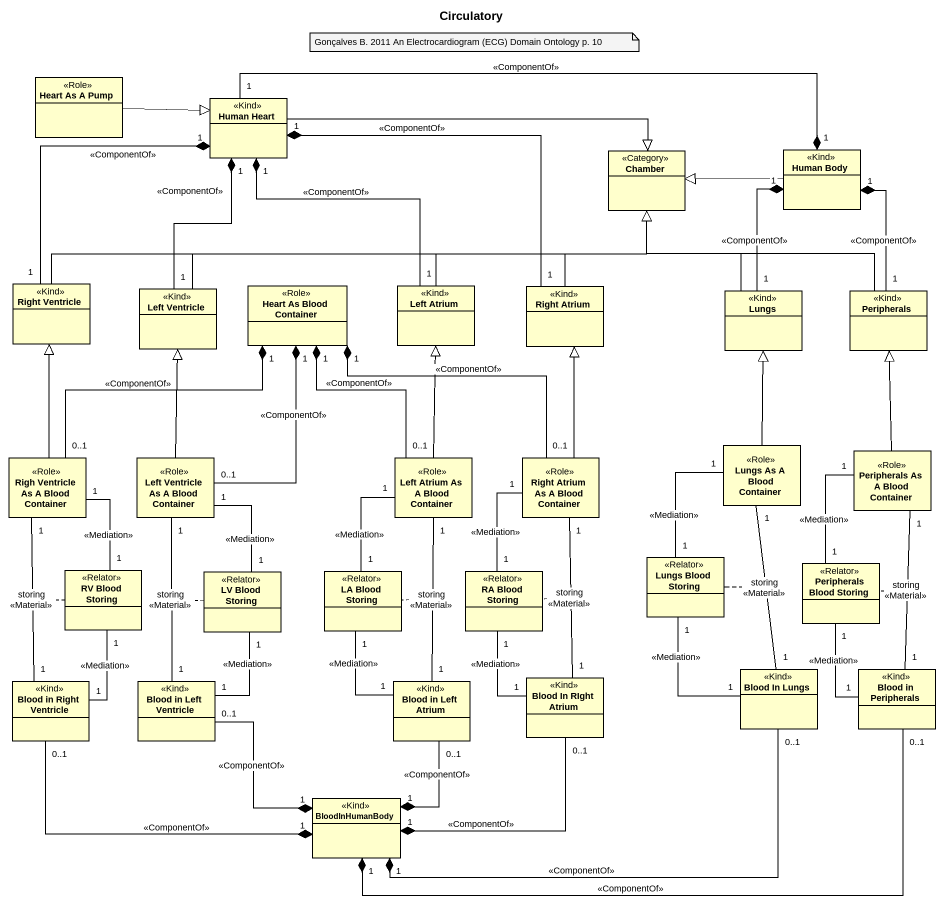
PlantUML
@startuml
title Circulatory
hide circle
hide empty members
class "Heart As A Pump" as Heart_As_A_Pump <<Role>>
class "Human Heart" as Human_Heart <<Kind>>
class Chamber <<Category>>
class "Human Body" as Human_Body <<Kind>>
class "Right Ventricle" as Right_Ventricle <<Kind>>
class "Left Ventricle" as Left_Ventricle <<Kind>>
class "Heart As Blood Container" as Heart_As_Blood_Container <<Role>>
class "Left Atrium" as Left_Atrium <<Kind>>
class "Right Atrium" as Right_Atrium <<Kind>>
class Lungs <<Kind>>
class Peripherals <<Kind>>
class "Lungs As A Blood Container" as Lungs_As_A_Blood_Container <<Role>>
class "Peripherals As A Blood Container" as Peripherals_As_A_Blood <<Role>>
class "Righ Ventricle As A Blood Container" as Righ_Ventricle_As_A_Blood <<Role>>
class "Left Ventricle As A Blood Container" as Left_Ventricle_As_A_Blood <<Role>>
class "Left Atrium As A Blood Container" as Left_Atrium_As_A_Blood <<Role>>
class "Right Atrium As A Blood Container" as Right_Atrium_As_A_Blood <<Role>>
class "RV Blood Storing" as RV_Blood_Storing <<Relator>>
class "LA Blood Storing" as LA_Blood_Storing <<Relator>>
class "RA Blood Storing" as RA_Blood_Storing <<Relator>>
class "Lungs Blood Storing" as Lungs_Blood_Storing <<Relator>>
class "Peripherals Blood Storing" as Peripherals_Blood_Storing <<Relator>>
class "LV Blood Storing" as LV_Blood_Storing <<Relator>>
class "Blood in Right Ventricle" as Blood_in_Right_Ventricle <<Kind>>
class "Blood in Left Ventricle" as Blood_in_Left_Ventricle <<Kind>>
class "Blood in Left Atrium" as Blood_in_Left_Atrium <<Kind>>
class "Blood In RIght Atrium" as Blood_In_RIght_Atrium <<Kind>>
class "Blood In Lungs" as Blood_In_Lungs <<Kind>>
class "Blood in Peripherals" as Blood_in_Peripherals <<Kind>>
class BloodInHumanBody <<Kind>>
Heart_As_A_Pump -right-|> Human_Heart
Human_Heart -right-|> Chamber
Human_Heart "1" *-- "1" Right_Ventricle : <<ComponentOf>>
Human_Heart "1" *-- "1" Left_Ventricle : <<ComponentOf>>
Human_Heart "1" *-- "1" Left_Atrium : <<ComponentOf>>
Human_Heart "1" *-right- "1" Right_Atrium : <<ComponentOf>>
Human_Body "1" *-left- "1" Human_Heart : <<ComponentOf>>
Human_Body -left-|> Chamber
Human_Body "1" *-- "1" Lungs : <<ComponentOf>>
Human_Body "1" *-- "1" Peripherals : <<ComponentOf>>
Right_Ventricle -right-|> Chamber
Left_Ventricle -right-|> Chamber
Heart_As_Blood_Container "1" *-- "0..1" Righ_Ventricle_As_A_Blood : <<ComponentOf>>
Heart_As_Blood_Container "1" *-- "0..1" Left_Ventricle_As_A_Blood : <<ComponentOf>>
Heart_As_Blood_Container "1" *-- "0..1" Left_Atrium_As_A_Blood : <<ComponentOf>>
Heart_As_Blood_Container "1" *-- "0..1" Right_Atrium_As_A_Blood : <<ComponentOf>>
Left_Atrium -up-|> Chamber
Right_Atrium -up-|> Chamber
Lungs -up-|> Chamber
Peripherals -left-|> Chamber
Lungs_As_A_Blood_Container -up-|> Lungs
Lungs_As_A_Blood_Container "1" -- "1" Blood_In_Lungs : storing\n<<Material>>
(Lungs_As_A_Blood_Container, Blood_In_Lungs) .. Lungs_Blood_Storing
Peripherals_As_A_Blood -up-|> Peripherals
Peripherals_As_A_Blood "1" -- "1" Blood_in_Peripherals : storing\n<<Material>>
(Peripherals_As_A_Blood, Blood_in_Peripherals) .. Peripherals_Blood_Storing
Righ_Ventricle_As_A_Blood -up-|> Right_Ventricle
Righ_Ventricle_As_A_Blood "1" -- "1" Blood_in_Right_Ventricle : storing\n<<Material>>
(Righ_Ventricle_As_A_Blood, Blood_in_Right_Ventricle) .. RV_Blood_Storing
Left_Ventricle_As_A_Blood -up-|> Left_Ventricle
Left_Ventricle_As_A_Blood "1" -- "1" Blood_in_Left_Ventricle : storing\n<<Material>>
(Left_Ventricle_As_A_Blood, Blood_in_Left_Ventricle) .. LV_Blood_Storing
Left_Atrium_As_A_Blood -up-|> Left_Atrium
Left_Atrium_As_A_Blood "1" -- "1" Blood_in_Left_Atrium : storing\n<<Material>>
(Left_Atrium_As_A_Blood, Blood_in_Left_Atrium) .. LA_Blood_Storing
Right_Atrium_As_A_Blood -up-|> Right_Atrium
Right_Atrium_As_A_Blood "1" -- "1" Blood_In_RIght_Atrium : storing\n<<Material>>
(Right_Atrium_As_A_Blood, Blood_In_RIght_Atrium) .. RA_Blood_Storing
RV_Blood_Storing "1" -up- "1" Righ_Ventricle_As_A_Blood : <<Mediation>>
RV_Blood_Storing "1" -- "1" Blood_in_Right_Ventricle : <<Mediation>>
LA_Blood_Storing "1" -up- "1" Left_Atrium_As_A_Blood : <<Mediation>>
LA_Blood_Storing "1" -- "1" Blood_in_Left_Atrium : <<Mediation>>
RA_Blood_Storing "1" -up- "1" Right_Atrium_As_A_Blood : <<Mediation>>
RA_Blood_Storing "1" -- "1" Blood_In_RIght_Atrium : <<Mediation>>
Lungs_Blood_Storing "1" -up- "1" Lungs_As_A_Blood_Container : <<Mediation>>
Lungs_Blood_Storing "1" -- "1" Blood_In_Lungs : <<Mediation>>
Peripherals_Blood_Storing "1" -up- "1" Peripherals_As_A_Blood : <<Mediation>>
Peripherals_Blood_Storing "1" -- "1" Blood_in_Peripherals : <<Mediation>>
LV_Blood_Storing "1" -up- "1" Left_Ventricle_As_A_Blood : <<Mediation>>
LV_Blood_Storing "1" -- "1" Blood_in_Left_Ventricle : <<Mediation>>
BloodInHumanBody "1" *-left- "0..1" Blood_in_Right_Ventricle : <<ComponentOf>>
BloodInHumanBody "1" *-up- "0..1" Blood_in_Left_Ventricle : <<ComponentOf>>
BloodInHumanBody "1" *-up- "0..1" Blood_in_Left_Atrium : <<ComponentOf>>
BloodInHumanBody "1" *-right- "0..1" Blood_In_RIght_Atrium : <<ComponentOf>>
BloodInHumanBody "1" *-right- "0..1" Blood_In_Lungs : <<ComponentOf>>
BloodInHumanBody "1" *-right- "0..1" Blood_in_Peripherals : <<ComponentOf>>
note as N1
  Gonçalves B. 2011 An Electrocardiogram (ECG) Domain Ontology p. 10
end note
@enduml
